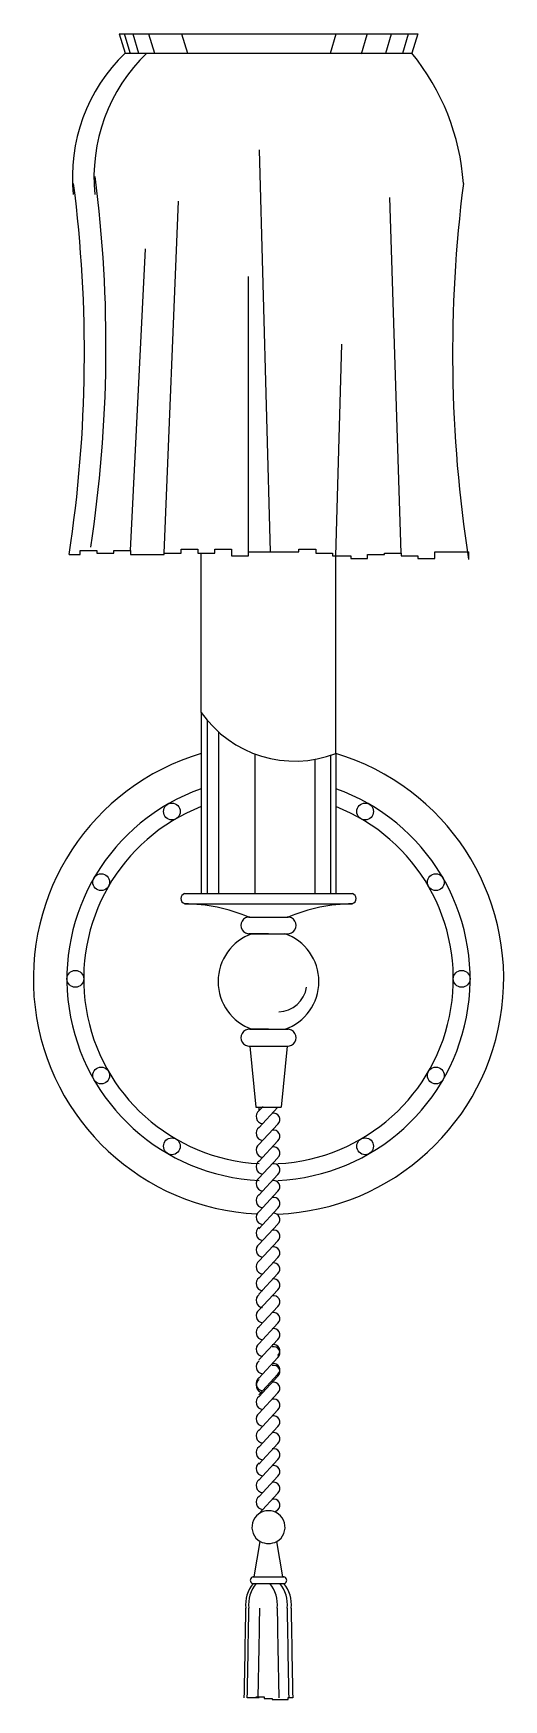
# Model space of a CAD drawing. Extents: x -77586 to -77483, y -37590 to -37224.
import ezdxf

# ---------------------------------------------------------------- set-up
doc = ezdxf.new("R2010")
doc.units = 0
doc.header["$MEASUREMENT"] = 0
doc.layers.add('3', color=3, linetype='CONTINUOUS')
doc.layers.add('4', color=4, linetype='CONTINUOUS')

msp = doc.modelspace()

# ---------------------------------------------------------------- linework, layer by layer
at = {"layer": '3'}
for p, q in [((-77566.32, -37223.66), (-77565.04, -37227.87)), ((-77567.35, -37223.79), (-77566.07, -37228)), ((-77564.38, -37223.79), (-77563.1, -37228)), ((-77560.9, -37223.79), (-77559.62, -37228)), ((-77553.66, -37223.79), (-77552.38, -37228)), ((-77519.69, -37223.84), (-77520.97, -37228.06)), ((-77512.89, -37224.02), (-77514.17, -37228.24)), ((-77507.53, -37223.84), (-77508.81, -37228.06)), ((-77503.77, -37223.84), (-77505.05, -37228.06)), ((-77501.71, -37223.79), (-77502.99, -37228)), ((-77566.07, -37228), (-77502.99, -37228)), ((-77534.12, -37337.64), (-77536.54, -37249.24)), ((-77505.34, -37337.95), (-77507.86, -37259.74)), ((-77557.46, -37337.95), (-77554.32, -37260.54)), ((-77564.86, -37337.39), (-77561.59, -37271.04)), ((-77538.95, -37337.67), (-77538.95, -37277.09)), ((-77519.75, -37338.52), (-77518.36, -37292.03)), ((-77546.35, -37337.1), (-77542.65, -37337.1)), ((-77546.35, -37337.95), (-77546.35, -37337.1)), ((-77542.65, -37337.1), (-77542.65, -37338.52)), ((-77527.84, -37337.1), (-77524.14, -37337.1)), ((-77527.84, -37337.67), (-77527.84, -37337.1)), ((-77524.14, -37337.1), (-77524.14, -37337.95)), ((-77550.05, -37337.95), (-77546.35, -37337.95)), ((-77542.65, -37338.52), (-77538.95, -37338.52)), ((-77538.95, -37337.67), (-77527.84, -37337.67)), ((-77538.95, -37338.52), (-77538.95, -37337.67)), ((-77524.14, -37337.95), (-77520.43, -37337.95)), ((-77549.32, -37372.96), (-77549.32, -37412.8)), ((-77547.92, -37412.8), (-77547.92, -37374.78)), ((-77545.49, -37412.8), (-77545.49, -37377.29)), ((-77537.49, -37412.8), (-77537.49, -37382.11)), ((-77524.28, -37412.8), (-77524.28, -37383.25)), ((-77520.8, -37412.8), (-77520.8, -37382.35)), ((-77519.75, -37381.97), (-77519.75, -37412.8)), ((-77553.01, -37412.8), (-77516.05, -37412.8)), ((-77553.01, -37415.02), (-77516.05, -37415.02)), ((-77538.66, -37446.34), (-77537.33, -37459.79)), ((-77530.4, -37446.34), (-77531.73, -37459.79)), ((-77537.33, -37459.78), (-77531.73, -37459.78)), ((-77532.47, -37459.78), (-77536.68, -37464.31)), ((-77536.59, -37460.51), (-77535.67, -37459.6)), ((-77536.59, -37460.51), (-77536.59, -37459.78)), ((-77532.47, -37463.47), (-77536.68, -37468)), ((-77532.47, -37467.17), (-77536.68, -37471.7)), ((-77532.47, -37470.87), (-77536.68, -37475.39)), ((-77532.47, -37474.56), (-77536.68, -37479.09)), ((-77532.47, -37478.26), (-77536.59, -37482.69)), ((-77532.47, -37481.95), (-77536.68, -37486.48)), ((-77532.47, -37485.45), (-77536.68, -37489.97)), ((-77532.47, -37489.14), (-77536.59, -37493.57)), ((-77532.47, -37492.84), (-77536.68, -37497.37)), ((-77532.47, -37496.36), (-77536.68, -37500.89)), ((-77532.47, -37499.89), (-77536.68, -37504.42)), ((-77532.47, -37503.59), (-77536.59, -37508.02)), ((-77532.47, -37507.28), (-77536.68, -37511.81)), ((-77532.47, -37510.81), (-77536.68, -37515.34)), ((-77532.47, -37514.8), (-77536.68, -37519.32)), ((-77532.47, -37518.49), (-77536.68, -37523.02)), ((-77532.47, -37518.91), (-77536.68, -37523.43)), ((-77532.47, -37522.6), (-77536.68, -37527.13)), ((-77532.47, -37526.3), (-77536.68, -37530.83)), ((-77532.47, -37529.99), (-77536.59, -37534.43)), ((-77532.47, -37533.69), (-77536.68, -37538.22)), ((-77532.47, -37537.22), (-77536.68, -37541.75)), ((-77532.47, -37540.91), (-77536.59, -37545.35)), ((-77532.47, -37544.61), (-77536.68, -37549.14)), ((-77537.89, -37563.03), (-77531.17, -37563.03)), ((-77537.88, -37564.5), (-77531.18, -37564.5))]:
    msp.add_line(p, q, dxfattribs=at)
for points in [[(-77538.87, -37417.95), (-77530.19, -37417.95)], [(-77534.53, -37421.64), (-77538.87, -37421.64)], [(-77538.66, -37421.64), (-77530.19, -37421.64)], [(-77534.53, -37442.64), (-77538.87, -37442.64)], [(-77538.66, -37442.64), (-77530.19, -37442.64)], [(-77538.87, -37446.34), (-77530.19, -37446.34)]]:
    msp.add_lwpolyline(points, dxfattribs=at)
for centre in [(-77555.78, -37394.75), (-77513.28, -37394.75), (-77571.34, -37410.3), (-77497.72, -37410.3), (-77577.03, -37431.56), (-77492.03, -37431.56), (-77571.34, -37452.81), (-77497.72, -37452.81), (-77555.78, -37468.36), (-77513.28, -37468.36)]:
    msp.add_circle(centre, 1.85, dxfattribs=at)
for centre, radius, start, end in [((-77534.79, -37255.41), 38.15, 134.0705, 185.5619), ((-77864.17, -37292.4), 293.89, 351.338, 7.2898), ((-77528.8, -37358.65), 25.02, 214.9037, 291.2265), ((-77534.53, -37431.56), 44.35, 109.4712, 267.3319), ((-77534.53, -37431.56), 44.35, 272.6681, 70.5288), ((-77534.53, -37431.56), 40.66, 111.3237, 267.0892), ((-77534.53, -37431.56), 40.66, 272.9108, 68.6763), ((-77552.63, -37413.91), 1.17, 108.9885, 251.0115), ((-77552.63, -37413.91), 1.17, 108.9885, 251.0115), ((-77516.43, -37413.91), 1.17, 288.9885, 71.0115), ((-77553.61, -37453.58), 38.56, 67.5143, 89.1021), ((-77515.45, -37453.58), 38.56, 90.8979, 112.4857), ((-77538.76, -37419.8), 1.85, 86.7736, 273.2264), ((-77530.3, -37419.8), 1.85, 266.7736, 93.2264), ((-77534.53, -37432.14), 11.09, 108.7431, 251.2569), ((-77534.53, -37432.14), 11.09, 288.7431, 71.2569), ((-77532.61, -37432.25), 6.57, 272.8101, 350.207), ((-77538.76, -37444.49), 1.85, 86.7736, 273.2264), ((-77530.3, -37444.49), 1.85, 266.7736, 93.2264), ((-77535.68, -37461.8), 1.58, 125.393, 264.9017), ((-77533.4, -37462.47), 1.37, 313.1818, 103.9706), ((-77535.68, -37465.5), 1.58, 125.393, 264.9017), ((-77533.4, -37466.17), 1.37, 313.1818, 103.9706), ((-77535.68, -37469.19), 1.58, 125.393, 264.9017), ((-77533.4, -37469.86), 1.37, 313.1818, 103.9706), ((-77535.68, -37472.89), 1.58, 125.393, 264.9017), ((-77533.4, -37473.56), 1.37, 313.1818, 103.9706), ((-77535.68, -37476.59), 1.58, 125.393, 264.9017), ((-77533.4, -37477.26), 1.37, 313.1818, 103.9706), ((-77535.68, -37480.28), 1.58, 125.393, 264.9017), ((-77533.4, -37480.95), 1.37, 313.1818, 103.9706), ((-77534.53, -37551.6), 4.09, 243.1916, 296.8084), ((-77532.09, -37568.99), 6.81, 138.8527, 187.5059), ((-77539.38, -37568.99), 6.81, 352.4941, 41.1473), ((-77537.19, -37568.99), 6.81, 352.4941, 41.1473), ((-80601.12, -37523.13), 3062.63, 358.7564, 359.12534), ((-80598.71, -37523.13), 3062.63, 358.7564, 359.12534), ((-74470.35, -37523.13), 3062.63, 180.87466, 181.2436), ((-74468.16, -37523.13), 3062.63, 180.87466, 181.2436)]:
    msp.add_arc(centre, radius, start, end, dxfattribs=at)
at = {"layer": '4'}
for p, q in [((-77567.35, -37223.79), (-77501.71, -37223.79)), ((-77553.76, -37337.1), (-77550.05, -37337.1)), ((-77553.76, -37337.95), (-77553.76, -37337.1)), ((-77550.05, -37337.1), (-77550.05, -37337.95)), ((-77578.38, -37338.24), (-77575.97, -37338.24)), ((-77575.97, -37337.39), (-77572.27, -37337.39)), ((-77575.97, -37338.24), (-77575.97, -37337.39)), ((-77572.27, -37337.39), (-77572.27, -37337.95)), ((-77572.27, -37337.95), (-77568.56, -37337.95)), ((-77568.56, -37337.39), (-77564.86, -37337.39)), ((-77568.56, -37337.95), (-77568.56, -37337.39)), ((-77564.86, -37337.39), (-77564.86, -37338.24)), ((-77564.86, -37338.24), (-77557.46, -37338.24)), ((-77557.46, -37337.95), (-77553.76, -37337.95)), ((-77557.46, -37338.24), (-77557.46, -37337.95)), ((-77549.31, -37372.97), (-77549.31, -37337.95)), ((-77520.43, -37337.95), (-77520.43, -37338.52)), ((-77520.43, -37338.52), (-77516.45, -37338.52)), ((-77519.75, -37381.97), (-77519.75, -37338.52)), ((-77516.45, -37338.52), (-77516.45, -37339.09)), ((-77516.45, -37339.09), (-77512.75, -37339.09)), ((-77512.75, -37338.24), (-77509.04, -37338.24)), ((-77512.75, -37339.09), (-77512.75, -37338.24)), ((-77509.04, -37337.95), (-77505.34, -37337.95)), ((-77509.04, -37338.24), (-77509.04, -37337.95)), ((-77505.34, -37337.95), (-77505.34, -37338.52)), ((-77505.34, -37338.52), (-77501.64, -37338.52)), ((-77501.64, -37338.52), (-77501.64, -37339.09)), ((-77501.64, -37339.09), (-77497.94, -37339.09)), ((-77497.94, -37337.67), (-77490.53, -37337.67)), ((-77497.94, -37339.09), (-77497.94, -37337.67)), ((-77490.53, -37337.67), (-77490.53, -37339.38)), ((-77532.47, -37548.28), (-77533.1, -37548.77)), ((-77537.69, -37563.05), (-77536.37, -37555.25)), ((-77531.37, -37563.05), (-77532.69, -37555.25)), ((-77539.21, -37589.59), (-77536.58, -37589.59)), ((-77537.24, -37589.38), (-77535.49, -37589.38)), ((-77537.24, -37589.59), (-77537.24, -37589.38)), ((-77535.49, -37589.38), (-77535.49, -37589.81)), ((-77535.49, -37589.81), (-77533.73, -37589.81)), ((-77533.73, -37589.81), (-77533.73, -37590.03)), ((-77533.73, -37590.03), (-77530.22, -37590.03)), ((-77530.22, -37589.59), (-77529.19, -37589.59)), ((-77530.22, -37590.03), (-77530.22, -37589.59))]:
    msp.add_line(p, q, dxfattribs=at)
for centre, radius, start, end in [((-77539.54, -37255.41), 38.15, 134.0705, 185.5619), ((-77542.26, -37260.1), 50.72, 3.854, 39.2535), ((-77868.92, -37293.98), 293.89, 351.338, 7.2898), ((-77200.14, -37293.98), 293.89, 172.7102, 188.8689), ((-77534.53, -37431.56), 51.74, 106.6015, 267.1809), ((-77534.53, -37431.56), 51.74, 272.2867, 73.3985), ((-77535.68, -37483.98), 1.58, 125.393, 264.9017), ((-77533.4, -37484.44), 1.37, 313.1818, 94.4992), ((-77535.68, -37487.47), 1.58, 125.393, 264.9017), ((-77533.4, -37488.14), 1.37, 313.1818, 103.9706), ((-77535.68, -37491.17), 1.58, 125.393, 264.9017), ((-77533.4, -37491.84), 1.37, 313.1818, 103.9706), ((-77535.68, -37494.86), 1.58, 125.393, 264.9017), ((-77533.4, -37495.36), 1.37, 313.1818, 103.9706), ((-77535.68, -37498.56), 1.58, 125.393, 264.9017), ((-77533.4, -37498.89), 1.37, 313.1818, 103.9706), ((-77535.68, -37502.25), 1.58, 125.393, 264.9017), ((-77533.4, -37502.59), 1.37, 313.1818, 103.9706), ((-77535.68, -37505.61), 1.58, 125.393, 264.9017), ((-77533.4, -37506.28), 1.37, 313.1818, 103.9706), ((-77535.68, -37509.31), 1.58, 125.393, 264.9017), ((-77533.4, -37509.81), 1.37, 313.1818, 103.9706), ((-77535.68, -37513.01), 1.58, 125.393, 264.9017), ((-77533.4, -37513.34), 1.37, 313.1818, 103.9706), ((-77533.4, -37513.79), 1.37, 313.1818, 103.9706), ((-77535.68, -37516.82), 1.58, 125.393, 264.9017), ((-77533.4, -37517.49), 1.37, 313.1818, 103.9706), ((-77533.4, -37517.9), 1.37, 313.1818, 103.9706), ((-77535.68, -37520.52), 1.58, 125.393, 264.9017), ((-77535.68, -37520.93), 1.58, 125.393, 264.9017), ((-77533.4, -37521.6), 1.37, 313.1818, 103.9706), ((-77535.68, -37524.63), 1.58, 125.393, 264.9017), ((-77533.4, -37525.3), 1.37, 313.1818, 103.9706), ((-77535.68, -37528.32), 1.58, 125.393, 264.9017), ((-77533.4, -37528.99), 1.37, 313.1818, 103.9706), ((-77535.68, -37532.02), 1.58, 125.393, 264.9017), ((-77533.4, -37532.69), 1.37, 313.1818, 103.9706), ((-77535.68, -37535.71), 1.58, 125.393, 264.9017), ((-77533.4, -37536.22), 1.37, 313.1818, 103.9706), ((-77535.68, -37539.24), 1.58, 125.393, 264.9017), ((-77533.4, -37539.91), 1.37, 313.1818, 103.9706), ((-77535.68, -37542.94), 1.58, 125.393, 264.9017), ((-77533.4, -37543.61), 1.37, 313.1818, 103.9706), ((-77535.68, -37546.63), 1.58, 125.393, 264.9017), ((-77533.4, -37547.28), 1.37, 313.1818, 103.9706), ((-77534.53, -37552.12), 3.64, 300.4654, 239.5346), ((-77537.79, -37563.76), 0.745, 82.0787, 282.2469), ((-77531.27, -37563.76), 0.745, 257.7531, 97.9213), ((-77532.75, -37568.99), 6.81, 138.8527, 187.5059), ((-77536.31, -37568.99), 6.81, 352.4941, 41.1473), ((-80601.78, -37523.13), 3062.63, 358.7564, 359.12534), ((-74467.28, -37523.13), 3062.63, 180.87466, 181.2436)]:
    msp.add_arc(centre, radius, start, end, dxfattribs=at)

doc.saveas('drawing.dxf')
